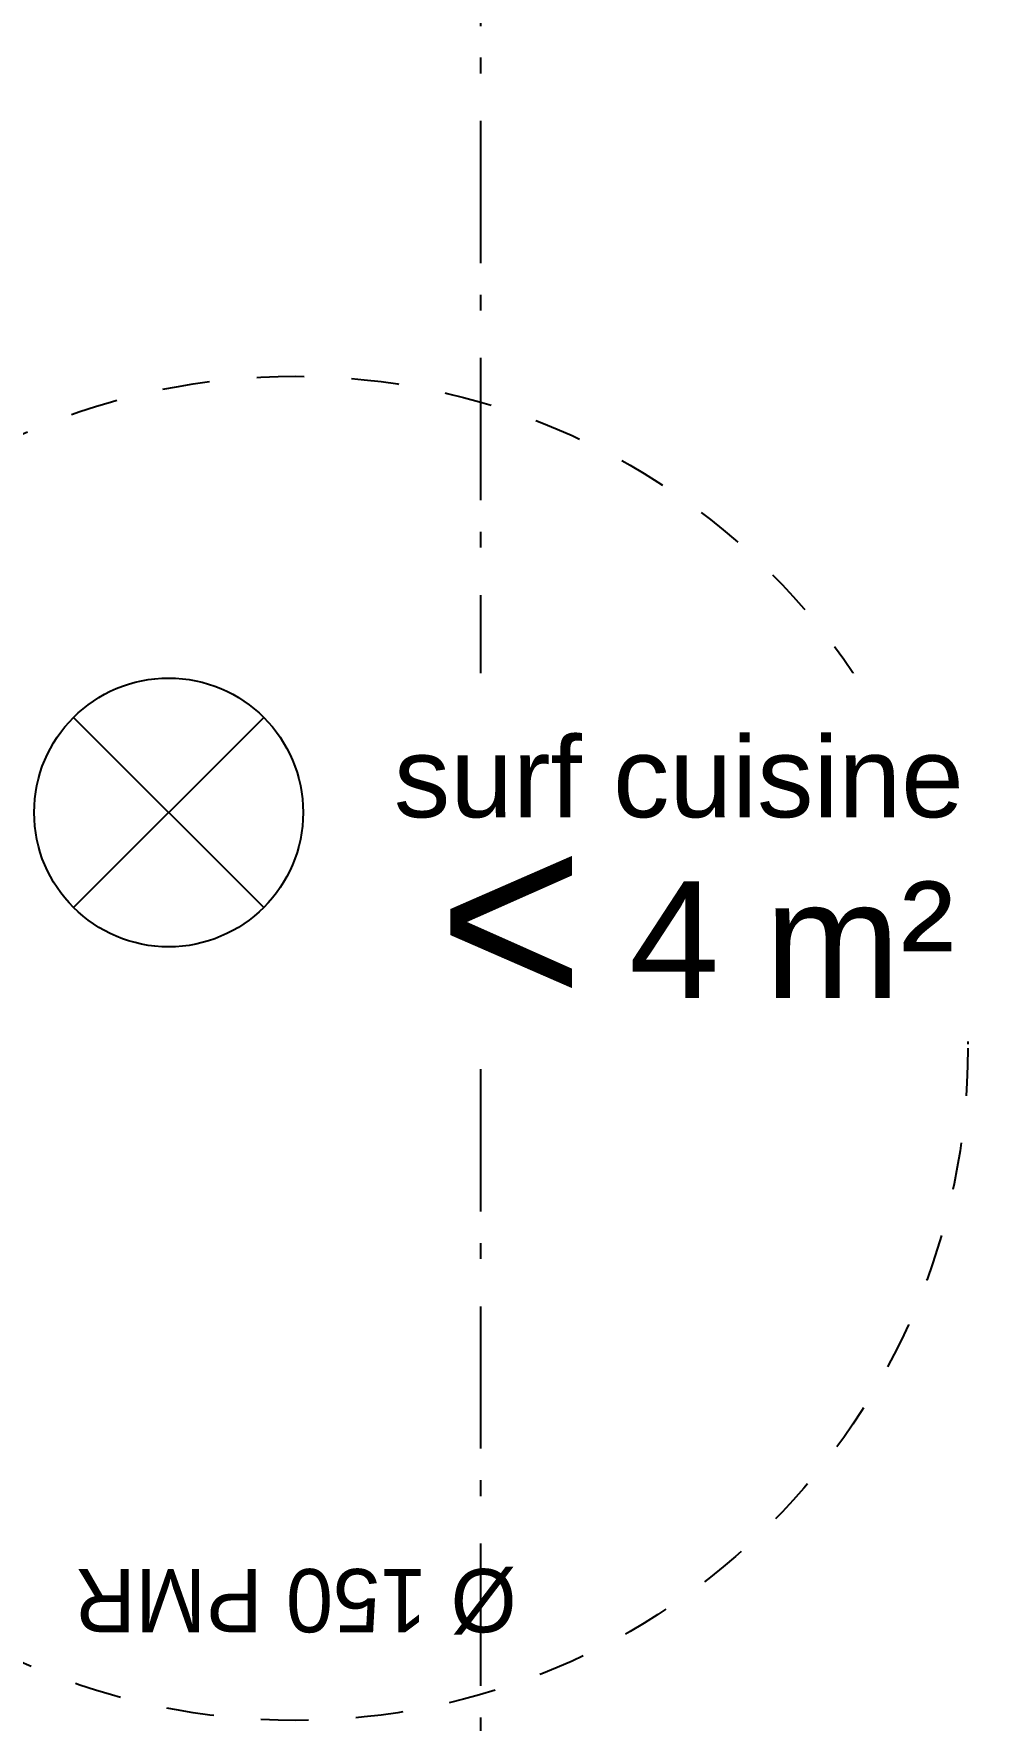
# Model space of a CAD drawing. Header units: centimetres. Extents: x 2191 to 12545, y -680 to 18662.
# Drawn here: x 10366.6 to 10474.6, y 4366.3 to 4554.5 of the extents above; entities that cross this region are included whole.
import ezdxf

# ---------------------------------------------------------------- set-up
doc = ezdxf.new("R2010")
doc.units = ezdxf.units.CM
for name, pattern in [('Style de ligne -5', [0.20828, 0.069425, -0.138855]), ('Style de ligne -6', [1.04164, 0.625, -0.20828, 0.06943, -0.13893]), ('VW-01', [0.41656, 0.20828, -0.20828])]:
    doc.linetypes.add(name, pattern=pattern)
for name, color, linetype in [('B Aménagement intérieur', 252, 'Continuous'), ('B Général', 252, 'Continuous'), ('C ANNOTATIONS-niveaux', 252, 'Continuous'), ('C ANNOTATIONS-PMR', 252, 'Style de ligne -5')]:
    doc.layers.add(name, color=color, linetype=linetype)
doc.layers.add('prlm-ELEC-CFO', color=1, linetype='Continuous', lineweight=25)
doc.styles.add('Eurostile (italic)', font='Eurostib.TTF')
doc.styles.add('prlm-sejc', font='arial.ttf', dxfattribs={"height": 20})

# ---------------------------------------------------------------- blocks, each defined once
blk = doc.blocks.new('B 70.Rond 150_PMR')
at = {"layer": 'B Général', "linetype": 'VW-01', "ltscale": 25.4}
blk.add_circle((0, 0), 75, dxfattribs=at)
at = {"layer": 'B Général', "insert": (-61.5, 0), "char_height": 7.059, "attachment_point": 5, "rotation": 90, "line_spacing_factor": 0.894142, "style": 'Eurostile (italic)'}
blk.add_mtext('Ø 150 PMR', dxfattribs=at)
blk = doc.blocks.new('B 70.T2 S307 (2D)')
at = {"layer": 'C ANNOTATIONS-PMR', "ltscale": 25.4, "rotation": 90}
blk.add_blockref('B 70.Rond 150_PMR', (205.77, -150.59), dxfattribs=at)
blk = doc.blocks.new('xi.4m²')
at = {"color": 0}
blk.add_wipeout([(-34.54, 20.54), (34.54, 20.54), (34.54, -20.54), (-34.54, -20.54)], dxfattribs=at).dxf.layer = 'prlm-ELEC-CFO'
at = {"layer": 'prlm-ELEC-CFO', "color": 0, "attachment_point": 6, "line_spacing_factor": 0.8, "style": 'prlm-sejc'}
for s, insert, char_height in [('surf cuisine', (30.36, 8.9), 9), ('4 m²', (29.31, -9.19), 13)]:
    blk.add_mtext(s, dxfattribs=dict(at, insert=insert, char_height=char_height))
at = {"layer": 'prlm-ELEC-CFO', "color": 0, "style": 'prlm-sejc', "flags": 8}
blk.add_attdef('?', (-28.3, -16.79), '', height=20, dxfattribs=at)
blk = doc.blocks.new('xi.PTCE')
at = {"layer": 'prlm-ELEC-CFO', "color": 0}
for points in [[(-10.61, 10.61), (10.61, -10.61)], [(10.61, 10.61), (-10.61, -10.61)]]:
    blk.add_lwpolyline(points, dxfattribs=at)
at = {"layer": 'prlm-ELEC-CFO', "color": 0, "linetype": 'ByBlock'}
blk.add_circle((0, 0), 15, dxfattribs=at)

msp = doc.modelspace()

# ---------------------------------------------------------------- linework, layer by layer
at = {"layer": 'C ANNOTATIONS-niveaux', "linetype": 'Style de ligne -6', "ltscale": 25.4}
msp.add_line((10416.48, 3285.39), (10416.48, 5820.39), dxfattribs=at)
msp.add_line((10416.48, 3285.39), (10416.48, 5820.39), dxfattribs=at)

# ---------------------------------------------------------------- block references
at = {"layer": 'B Aménagement intérieur'}
msp.add_blockref('B 70.T2 S307 (2D)', (10190.05, 4591.87), dxfattribs=at)
at = {"layer": 'prlm-ELEC-CFO'}
msp.add_blockref('xi.PTCE', (10381.67, 4467.6), dxfattribs=at)

# ---------------------------------------------------------------- next in the draw order: block references
msp.add_blockref('xi.4m²', (10440.02, 4462.6), dxfattribs=at).add_auto_attribs({'?': '<'})

doc.saveas('drawing.dxf')
